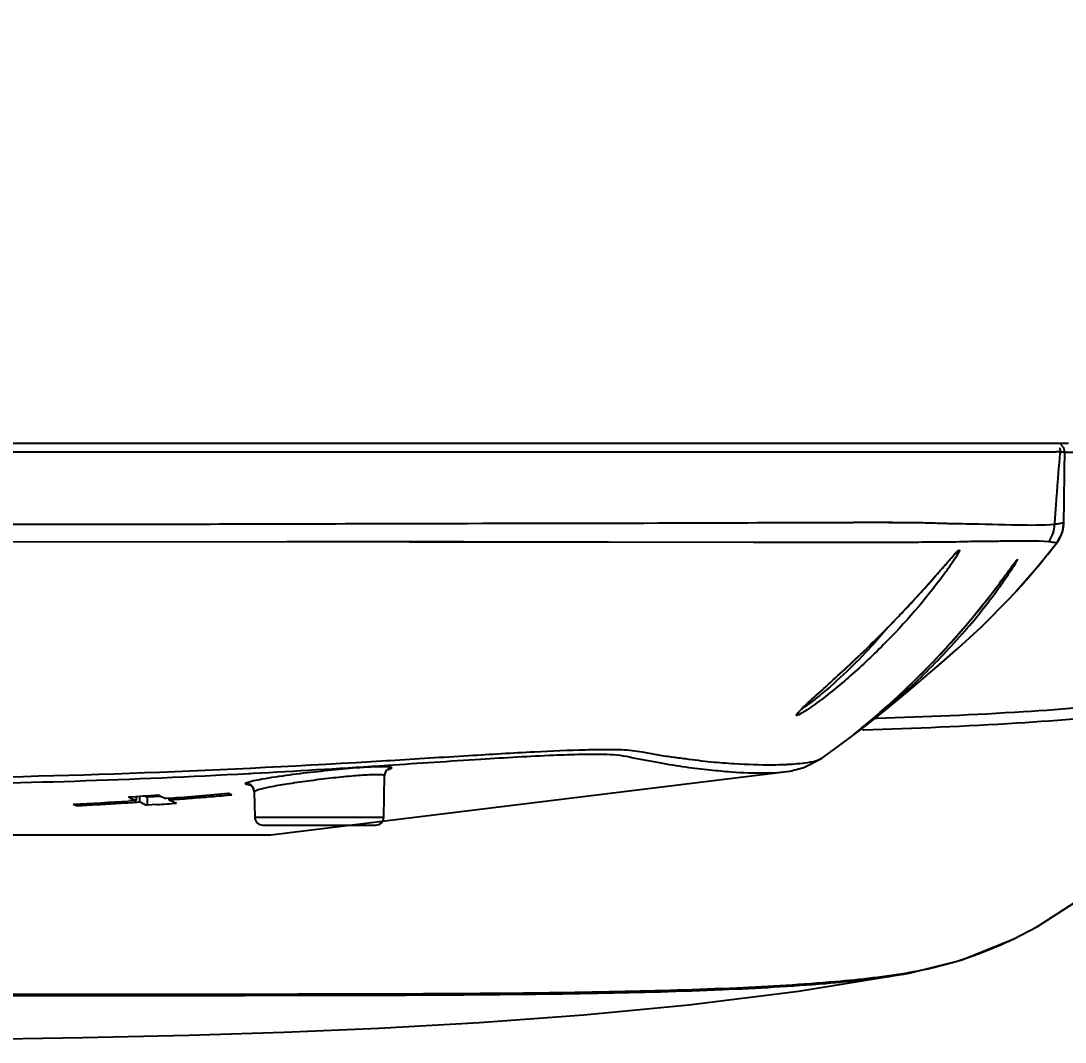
# Model space of a CAD drawing. Header units: millimetres. Extents: x 5828 to 6704, y 123 to 421.
# Drawn here: x 6423.175 to 6426.36, y 189.79 to 192.906 of the extents above; entities that cross this region are included whole.
import ezdxf

# ---------------------------------------------------------------- set-up
doc = ezdxf.new("R2010")
doc.units = ezdxf.units.MM
doc.layers.add('外形图', color=7, linetype='Continuous')
doc.layers.add('尺寸标注', color=7, linetype='Continuous')
doc.styles.add('微软雅黑', font='msyh.ttc', dxfattribs={"height": 1.5})
doc.dimstyles.new('尺寸标注_1_20比例', dxfattribs={"dimtxt": 1.5, "dimasz": 1.25, "dimexe": 0.5, "dimexo": 0.4, "dimgap": 0.5, "dimtad": 1, "dimdec": 1, "dimlfac": 20, "dimdsep": 46, "dimtxsty": '微软雅黑', "dimcen": 0.09, "dimadec": 0, "dimazin": 0, "dimtp": 0.01, "dimtm": 0.01, "dimtfac": 1, "dimtdec": 1, "dimtofl": 0, "dimtmove": 0, "dimatfit": 3, "dimfxl": 1, "dimtolj": 1, "dimarcsym": 0})

# ---------------------------------------------------------------- blocks, each defined once
blk = doc.blocks.new('*D806')
at = {"layer": 'Defpoints', "color": 0}
for p in [(6419.9348, 196.9649), (6419.9348, 195.7149), (6438.1534, 195.7149)]:
    blk.add_point(p, dxfattribs=at)
at = {"layer": '尺寸标注', "color": 0, "lineweight": -2}
for p, q in [((6438.1534, 198.2149), (6438.1534, 199.4649)), ((6420.3348, 196.9649), (6438.6534, 196.9649)), ((6420.3348, 195.7149), (6438.6534, 195.7149)), ((6438.1534, 194.4649), (6438.1534, 190.1465))]:
    blk.add_line(p, q, dxfattribs=at)
at = {"layer": '尺寸标注', "color": 0}
for points in [[(6437.9451, 198.2149), (6438.3618, 198.2149), (6438.1534, 196.9649)], [(6438.3618, 194.4649), (6437.9451, 194.4649), (6438.1534, 195.7149)]]:
    blk.add_solid(points, dxfattribs=at)
at = {"layer": '尺寸标注', "color": 0, "insert": (6436.8778, 191.6807), "char_height": 1.5, "attachment_point": 5, "rotation": 90, "style": '微软雅黑'}
blk.add_mtext('\\A1;25', dxfattribs=at)

msp = doc.modelspace()

# ---------------------------------------------------------------- linework, layer by layer
at = {"layer": '外形图', "color": 7, "linetype": 'Continuous'}
for p, q in [((6419.6894, 191.6174), (6426.371, 191.6174)), ((6419.6978, 191.5912), (6423.8227, 191.5911)), ((6423.8169, 191.5911), (6425.8233, 191.5911)), ((6423.8227, 191.5911), (6426.3302, 191.5912)), ((6425.8233, 191.5911), (6425.9763, 191.5911)), ((6426.2627, 191.5912), (6426.2827, 191.5912)), ((6426.3148, 191.5912), (6426.3302, 191.5912)), ((6426.3302, 191.5912), (6426.3334, 191.5911)), ((6426.3302, 191.5912), (6426.3336, 191.5911)), ((6426.3575, 191.5919), (6426.3593, 191.5919)), ((6426.3575, 191.5919), (6426.3593, 191.5919)), ((6426.3583, 191.5351), (6426.3593, 191.5919)), ((6427.8043, 191.5899), (6426.3593, 191.5899)), ((6426.3572, 191.4376), (6426.3583, 191.5351)), ((6426.3568, 191.3758), (6426.3572, 191.4376)), ((6425.6958, 191.3762), (6425.7142, 191.3763)), ((6425.8223, 191.3759), (6425.8637, 191.3757)), ((6426.3563, 191.3753), (6426.3568, 191.3753)), ((6422.7598, 191.3185), (6425.6213, 191.3161)), ((6425.41, 191.3161), (6425.7995, 191.3163)), ((6426.2016, 191.2462), (6426.2057, 191.2517)), ((6426.1903, 191.1439), (6426.2161, 191.1718)), ((6426.2112, 191.1665), (6426.2161, 191.1718)), ((6425.582, 190.8309), (6425.6612, 190.903)), ((6425.787, 190.7884), (6425.8016, 190.8012)), ((6425.8016, 190.8012), (6425.8177, 190.8155)), ((6425.7528, 190.7594), (6425.7625, 190.7676)), ((6425.7625, 190.7676), (6425.7739, 190.7772)), ((6425.7739, 190.7772), (6425.787, 190.7884)), ((6425.7807, 190.7785), (6425.7752, 190.7783)), ((6425.786, 190.7778), (6425.7805, 190.7776)), ((6425.7153, 190.7287), (6425.7307, 190.7412)), ((6425.7307, 190.7412), (6425.7405, 190.7492)), ((6425.7345, 190.7443), (6425.737, 190.7443)), ((6425.7405, 190.7492), (6425.7528, 190.7594)), ((6425.7424, 190.7432), (6425.7448, 190.7433)), ((6425.7136, 190.7273), (6425.7139, 190.7276)), ((6425.7139, 190.7276), (6425.7153, 190.7287)), ((6424.301, 190.6491), (6424.2901, 190.6485)), ((6425.6174, 190.656), (6425.6173, 190.656)), ((6423.8691, 190.6099), (6423.8743, 190.6102)), ((6423.8745, 190.6102), (6423.8837, 190.6107)), ((6423.9372, 190.4227), (6425.5198, 190.6173)), ((6424.2692, 190.6338), (6424.2825, 190.6347)), ((6424.2825, 190.6347), (6424.2937, 190.6354)), ((6425.5199, 190.6374), (6425.5192, 190.6373)), ((6425.5201, 190.6373), (6425.5194, 190.6373)), ((6425.5198, 190.6173), (6425.5206, 190.6175)), ((6424.2818, 190.477), (6424.284, 190.6032)), ((6423.8865, 190.5545), (6423.8879, 190.477)), ((6423.3443, 190.5163), (6423.3442, 190.512)), ((6423.5263, 190.5276), (6423.5038, 190.5261)), ((6423.5265, 190.538), (6423.5263, 190.5276)), ((6423.5287, 190.5226), (6423.5363, 190.5231)), ((6423.5366, 190.538), (6423.5363, 190.5231)), ((6423.5441, 190.5198), (6423.5363, 190.5231)), ((6423.5522, 190.5416), (6423.56, 190.5384)), ((6423.56, 190.5384), (6423.5597, 190.5132)), ((6423.5897, 190.5153), (6423.5597, 190.5132)), ((6423.56, 190.5384), (6423.6006, 190.5411)), ((6423.6263, 190.5346), (6423.6164, 190.5339)), ((6423.6263, 190.534), (6423.6264, 190.5294)), ((6423.6419, 190.5228), (6423.6497, 190.5196)), ((6423.8879, 190.477), (6424.2818, 190.477)), ((6423.9129, 190.4524), (6424.2568, 190.4524)), ((6422.3775, 190.4224), (6423.9372, 190.4227)), ((6426.2759, 190.143), (6426.6716, 190.4004)), ((6426.2042, 190.1055), (6426.2743, 190.1421)), ((6426.2759, 190.143), (6426.2743, 190.1421)), ((6426.2011, 190.1043), (6426.2068, 190.1068)), ((6426.2012, 190.1042), (6426.2068, 190.1068)), ((6425.8875, 190.0036), (6425.889, 190.0039)), ((6425.8875, 190.0036), (6425.8892, 190.0039)), ((6425.8886, 190.0016), (6425.8895, 190.0017))]:
    msp.add_line(p, q, dxfattribs=at)
for points in [[(6426.3593, 191.5918), (6426.3567, 191.6036), (6426.3475, 191.6137)], [(6426.3359, 191.3145), (6426.352, 191.3453), (6426.3568, 191.3753)], [(6423.9846, 191.3174), (6424.5252, 191.3174), (6425.41, 191.3161)], [(6426.2113, 191.1664), (6426.2744, 191.2384), (6426.3363, 191.3151)], [(6426.0048, 191.2579), (6426.0132, 191.2674), (6426.0202, 191.2751), (6426.0257, 191.2809), (6426.0294, 191.2846), (6426.0298, 191.285)], [(6425.6612, 190.903), (6425.6907, 190.9302), (6425.725, 190.9625), (6425.7591, 190.9953), (6425.7902, 191.0259), (6425.8182, 191.0542), (6425.8439, 191.0807), (6425.8675, 191.1054), (6425.889, 191.1283), (6425.9086, 191.1497), (6425.9266, 191.1695), (6425.9431, 191.1879), (6425.9581, 191.2048), (6426.0048, 191.2579)], [(6426.1398, 191.1635), (6426.1503, 191.1772), (6426.1599, 191.1899), (6426.1688, 191.2017), (6426.2016, 191.2462)], [(6426.2057, 191.2517), (6426.2089, 191.2559), (6426.2111, 191.2586), (6426.2113, 191.2588)], [(6425.8177, 190.8155), (6425.8263, 190.8232), (6425.8353, 190.8314), (6425.8445, 190.8399), (6425.8542, 190.8488), (6425.8641, 190.8581), (6425.8744, 190.8678), (6425.885, 190.878), (6425.896, 190.8886), (6425.9073, 190.8998), (6425.919, 190.9114), (6425.9311, 190.9235), (6425.9436, 190.9363), (6425.9564, 190.9496), (6425.9696, 190.9635), (6425.9832, 190.978), (6425.997, 190.993), (6426.0113, 191.0088), (6426.0261, 191.0254), (6426.0416, 191.0431), (6426.0577, 191.0619), (6426.0737, 191.0808), (6426.0889, 191.0993), (6426.1031, 191.1168), (6426.1163, 191.1333), (6426.1285, 191.1489), (6426.1398, 191.1635)], [(6425.9637, 190.9314), (6425.9691, 190.9359), (6425.984, 190.9486), (6426.034, 190.9919), (6426.1053, 191.0579), (6426.1903, 191.1439)], [(6425.7734, 190.7727), (6425.8091, 190.8011), (6425.8437, 190.8293), (6425.8743, 190.8548), (6425.9002, 190.8767), (6425.9637, 190.9314)], [(6425.5476, 190.7973), (6425.5481, 190.7979), (6425.5521, 190.8023), (6425.5591, 190.8094), (6425.5691, 190.8189), (6425.582, 190.8309)], [(6425.6174, 190.656), (6425.6619, 190.6881), (6425.7001, 190.7164), (6425.7369, 190.7443), (6425.7734, 190.7727)], [(6425.5206, 190.6175), (6425.5634, 190.6286), (6425.6174, 190.656)], [(6424.284, 190.6032), (6424.2894, 190.6178), (6424.2936, 190.6217)], [(6423.8763, 190.5753), (6423.8722, 190.5758), (6423.8729, 190.5754), (6423.881, 190.5694), (6423.8865, 190.5545)], [(6425.8884, 190.0015), (6426.0433, 190.0408), (6426.2042, 190.1055)], [(6419.5557, 189.9498), (6419.917, 189.8976), (6420.2878, 189.8575), (6420.6379, 189.8302), (6420.9587, 189.8125), (6421.2563, 189.8014), (6421.5576, 189.7944), (6421.8668, 189.7908), (6422.1983, 189.7903), (6422.5841, 189.793), (6422.9979, 189.7981), (6423.3637, 189.8044), (6423.6874, 189.8119), (6423.9773, 189.8208), (6424.2668, 189.8329), (6424.5734, 189.85), (6424.8916, 189.8734), (6425.2125, 189.9043), (6425.5472, 189.9462), (6425.8895, 190.0017)]]:
    msp.add_lwpolyline(points, dxfattribs=at)
for centre, radius, start, end in [((6426.3209, 190.4798), 1.1114, 88.716, 89.3542), ((6425.7179, 174.4102), 16.9661, 89.85892, 90.01271), ((6425.7063, 170.2176), 21.1587, 89.65593, 89.8553), ((6426.2563, 191.3755), 0.1, 353.829, 359.9073), ((6426.2563, 191.3755), 0.1, 338.9788, 345.7391), ((6426.2561, 191.3755), 0.1002, 345.7546, 353.8351), ((6424.5422, 192.6919), 2.2613, 319.3664, 322.4831), ((6426.2567, 191.3752), 0.0995, 322.6423, 324.9326), ((6426.2559, 191.3757), 0.1005, 324.9506, 338.9433), ((6428.3404, 189.1996), 3.1133, 138.5205, 138.6768), ((6426.5496, 190.9942), 0.4297, 142.5749, 142.8159), ((6425.9501, 191.4083), 0.3028, 328.7403, 329.7324), ((6419.9807, 196.4808), 7.9727, 318.60137, 318.80649), ((6424.5539, 192.682), 2.2459, 317.7437, 319.3648), ((6427.8067, 188.4023), 3.2936, 132.3502, 132.4886), ((6421.965, 225.7815), 35.2231, 273.12257, 273.75067), ((6424.3089, 190.6028), 0.025, 97.17, 178.9615), ((6422.7273, 202.3586), 11.8456, 273.75451, 274.19114), ((6424.0282, 191.4479), 1.0025, 244.2733, 245.7441), ((6422.7465, 202.3507), 11.8488, 274.25821, 275.14216), ((6422.7547, 202.3471), 11.8498, 274.83989, 275.15053), ((6424.2176, 191.4637), 1.0015, 245.8876, 246.5129), ((6423.8617, 190.5541), 0.0248, 36.3091, 62.8567), ((6422.7466, 202.3488), 11.847, 272.84323, 273.66445), ((6423.753, 191.4378), 1.0121, 245.5564, 246.1768), ((6422.7548, 202.3447), 11.8474, 272.85164, 273.1618), ((6422.7548, 202.345), 11.8477, 273.16181, 273.47197), ((6422.7548, 202.3454), 11.848, 273.47197, 273.74525), ((6423.9401, 191.444), 1.0055, 244.2299, 245.6979), ((6423.9425, 191.4486), 1.0107, 246.7838, 247.7407), ((6422.7739, 202.3375), 11.8504, 273.94719, 274.23817), ((6422.7547, 202.3463), 11.849, 274.21861, 274.52925), ((6424.0311, 191.4548), 1.01, 246.3787, 247.3373), ((6422.7547, 202.3466), 11.8493, 274.52925, 274.83989), ((6423.9129, 190.4774), 0.025, 181, 270), ((6424.2568, 190.4774), 0.025, 270, 359), ((6425.7016, 191.1001), 1.1124, 286.4381, 289.051), ((6425.7208, 191.0367), 1.0461, 282.943, 286.4112), ((6425.6184, 191.4761), 1.4991, 279.5852, 280.3798)]:
    msp.add_arc(centre, radius, start, end, dxfattribs=at)
for points in [[(6426.3429, 191.6042), (6426.345, 191.6002), (6426.346, 191.5954), (6426.3457, 191.5909)], [(6426.3457, 191.5909), (6426.3497, 191.5906), (6426.3536, 191.5917), (6426.3575, 191.5919)], [(6426.3111, 191.3183), (6426.3216, 191.3334), (6426.3279, 191.3522), (6426.3287, 191.3706)], [(6426.0383, 191.2913), (6426.0357, 191.2879), (6426.0322, 191.2851), (6426.0282, 191.2834)], [(6425.5404, 190.7881), (6425.5441, 190.791), (6425.5472, 190.7951), (6425.5488, 190.7995)], [(6423.873, 190.5762), (6423.8689, 190.5783), (6423.8639, 190.5793), (6423.8593, 190.5789)], [(6423.8865, 190.5545), (6423.8864, 190.5595), (6423.8847, 190.5647), (6423.8817, 190.5688)]]:
    msp.add_open_spline(points, degree=3, dxfattribs=at)
for points, knots in [([(6426.3287, 191.3706), (6426.33, 191.3898), (6426.3352, 191.4632), (6426.3411, 191.5367), (6426.3457, 191.5909)], [0, 0, 0, 0, 0.260537, 1, 1, 1, 1]), ([(6422.6592, 191.3706), (6422.9777, 191.3707), (6423.5889, 191.3702), (6424.439, 191.3734), (6425.1328, 191.3739), (6425.5337, 191.376), (6425.6958, 191.3762)], [0, 0, 0, 0, 0.314611, 0.603843, 0.839916, 1, 1, 1, 1]), ([(6425.8637, 191.3757), (6425.8714, 191.3757), (6425.8945, 191.3756), (6425.9176, 191.3756), (6425.933, 191.3753)], [0, 0, 0, 0, 0.335858, 1, 1, 1, 1]), ([(6425.933, 191.3753), (6425.9496, 191.375), (6425.9716, 191.3742), (6425.9935, 191.3735), (6425.9988, 191.3733)], [0, 0, 0, 0, 0.757208, 1, 1, 1, 1]), ([(6425.9988, 191.3733), (6426.0043, 191.3732), (6426.0242, 191.3726), (6426.0441, 191.3724), (6426.0585, 191.3721)], [0, 0, 0, 0, 0.274643, 1, 1, 1, 1]), ([(6426.3287, 191.3706), (6426.3336, 191.3717), (6426.3412, 191.3726), (6426.3503, 191.374), (6426.3545, 191.3755), (6426.3563, 191.3753)], [0, 0, 0, 0, 0.53668, 0.811592, 1, 1, 1, 1]), ([(6426.0585, 191.3721), (6426.1114, 191.3712), (6426.2013, 191.3686), (6426.2916, 191.3675), (6426.3287, 191.3706)], [0, 0, 0, 0, 0.586815, 1, 1, 1, 1]), ([(6425.7995, 191.3163), (6425.8121, 191.3163), (6425.8466, 191.3164), (6425.8811, 191.3155), (6425.903, 191.3159)], [0, 0, 0, 0, 0.363322, 1, 1, 1, 1]), ([(6425.903, 191.3159), (6425.9168, 191.3161), (6425.9431, 191.3176), (6425.9694, 191.3172), (6425.9819, 191.3171)], [0, 0, 0, 0, 0.524523, 1, 1, 1, 1]), ([(6425.9819, 191.3171), (6425.9914, 191.3169), (6426.0251, 191.3166), (6426.0588, 191.3185), (6426.0831, 191.3184)], [0, 0, 0, 0, 0.280706, 1, 1, 1, 1]), ([(6426.0831, 191.3184), (6426.0887, 191.3184), (6426.1092, 191.3183), (6426.1296, 191.3188), (6426.1444, 191.3191)], [0, 0, 0, 0, 0.276686, 1, 1, 1, 1]), ([(6426.1444, 191.3191), (6426.1602, 191.3195), (6426.2158, 191.3196), (6426.2714, 191.3205), (6426.3111, 191.3183)], [0, 0, 0, 0, 0.284576, 1, 1, 1, 1]), ([(6426.3111, 191.3183), (6426.3133, 191.3178), (6426.3214, 191.3164), (6426.3297, 191.3149), (6426.3357, 191.3149)], [0, 0, 0, 0, 0.268826, 1, 1, 1, 1]), ([(6426.3357, 191.3148), (6426.3358, 191.3149), (6426.336, 191.3149), (6426.3362, 191.315), (6426.3362, 191.3151)], [0, 0, 0, 0, 0.594349, 1, 1, 1, 1]), ([(6426.0383, 191.2913), (6426.0383, 191.2902), (6426.0369, 191.2871), (6426.0324, 191.2782), (6426.0224, 191.2626), (6426.007, 191.2398), (6425.9949, 191.223), (6425.9882, 191.214)], [0, 0, 0, 0, 0.036686, 0.105464, 0.328039, 0.635913, 1, 1, 1, 1]), ([(6426.008, 191.2617), (6426.0098, 191.2637), (6426.016, 191.2707), (6426.0222, 191.2776), (6426.0269, 191.2824)], [0, 0, 0, 0, 0.287814, 1, 1, 1, 1]), ([(6426.0269, 191.2824), (6426.0295, 191.2852), (6426.0306, 191.2876), (6426.0382, 191.2924), (6426.0383, 191.2913)], [0, 0, 0, 0, 0.783947, 1, 1, 1, 1]), ([(6425.9801, 191.2299), (6425.9821, 191.2321), (6425.9895, 191.2406), (6425.9969, 191.2491), (6426.0024, 191.2553)], [0, 0, 0, 0, 0.263651, 1, 1, 1, 1]), ([(6426.1848, 191.2235), (6426.187, 191.2265), (6426.1945, 191.2366), (6426.2019, 191.2468), (6426.2073, 191.2539)], [0, 0, 0, 0, 0.294896, 1, 1, 1, 1]), ([(6426.1891, 191.2204), (6426.1911, 191.2234), (6426.1978, 191.2335), (6426.2044, 191.2438), (6426.2089, 191.2512)], [0, 0, 0, 0, 0.291036, 1, 1, 1, 1]), ([(6426.2084, 191.2553), (6426.2101, 191.2575), (6426.2112, 191.2584), (6426.2155, 191.2643), (6426.2156, 191.2635)], [0, 0, 0, 0, 0.767913, 1, 1, 1, 1]), ([(6426.2115, 191.2557), (6426.2126, 191.2574), (6426.2138, 191.26), (6426.2155, 191.2626), (6426.2156, 191.2635)], [0, 0, 0, 0, 0.691251, 1, 1, 1, 1]), ([(6425.9882, 191.214), (6425.9332, 191.1393), (6425.8393, 191.0315), (6425.704, 190.9045), (6425.6319, 190.846), (6425.5968, 190.8208)], [0, 0, 0, 0, 0.500284, 0.767211, 1, 1, 1, 1]), ([(6426.1406, 191.1646), (6426.1447, 191.1698), (6426.1595, 191.1893), (6426.1742, 191.209), (6426.1848, 191.2235)], [0, 0, 0, 0, 0.269922, 1, 1, 1, 1]), ([(6426.1576, 191.1752), (6426.1605, 191.1792), (6426.1712, 191.1941), (6426.1816, 191.2092), (6426.1891, 191.2204)], [0, 0, 0, 0, 0.267414, 1, 1, 1, 1]), ([(6425.8314, 191.0677), (6425.843, 191.0797), (6425.8872, 191.1258), (6425.9301, 191.1731), (6425.9613, 191.2085)], [0, 0, 0, 0, 0.262213, 1, 1, 1, 1]), ([(6425.7123, 190.7262), (6425.7122, 190.7258), (6425.7152, 190.7286), (6425.7173, 190.7296), (6425.7238, 190.7349), (6425.735, 190.7434), (6425.754, 190.7585), (6425.7802, 190.7795), (6425.8105, 190.8047), (6425.8554, 190.8433), (6425.9134, 190.8962), (6425.9815, 190.964), (6426.0654, 191.0554), (6426.1229, 191.127), (6426.1576, 191.1752)], [0, 0, 0, 0, 0.002249, 0.009254, 0.020764, 0.036486, 0.078911, 0.133154, 0.196059, 0.265016, 0.4133, 0.566833, 0.719122, 1, 1, 1, 1]), ([(6425.7215, 190.7338), (6425.75, 190.7568), (6425.9034, 190.886), (6426.0408, 191.0346), (6426.1406, 191.1646)], [0, 0, 0, 0, 0.182842, 1, 1, 1, 1]), ([(6425.5879, 190.8364), (6425.6264, 190.8715), (6425.7097, 190.9464), (6425.7897, 191.0248), (6425.8314, 191.0677)], [0, 0, 0, 0, 0.465511, 1, 1, 1, 1]), ([(6425.8197, 191.0554), (6425.8032, 191.0359), (6425.7384, 190.9625), (6425.668, 190.8937), (6425.6121, 190.848)], [0, 0, 0, 0, 0.262024, 1, 1, 1, 1]), ([(6427.1128, 190.9308), (6427.0457, 190.9047), (6426.8781, 190.863), (6426.5835, 190.8241), (6426.21, 190.7936), (6425.9353, 190.7826), (6425.786, 190.7778)], [0, 0, 0, 0, 0.161261, 0.384322, 0.665476, 1, 1, 1, 1]), ([(6425.7448, 190.7433), (6425.9014, 190.7482), (6426.1886, 190.7601), (6426.5301, 190.7871), (6426.7617, 190.8177), (6426.9343, 190.8483), (6427.0516, 190.8803), (6427.1183, 190.9093)], [0, 0, 0, 0, 0.338482, 0.620933, 0.739628, 0.842798, 1, 1, 1, 1]), ([(6425.6121, 190.848), (6425.6017, 190.8395), (6425.5841, 190.8258), (6425.566, 190.8128), (6425.5583, 190.8086)], [0, 0, 0, 0, 0.605339, 1, 1, 1, 1]), ([(6425.546, 190.7963), (6425.5467, 190.797), (6425.5499, 190.8005), (6425.5532, 190.8039), (6425.5558, 190.8065)], [0, 0, 0, 0, 0.212229, 1, 1, 1, 1]), ([(6425.5968, 190.8208), (6425.5926, 190.8178), (6425.5786, 190.8079), (6425.5643, 190.7984), (6425.554, 190.7926)], [0, 0, 0, 0, 0.305643, 1, 1, 1, 1]), ([(6425.5558, 190.8065), (6425.5577, 190.8083), (6425.5663, 190.8166), (6425.5751, 190.8247), (6425.582, 190.831)], [0, 0, 0, 0, 0.214812, 1, 1, 1, 1]), ([(6425.554, 190.7926), (6425.552, 190.7915), (6425.5483, 190.7897), (6425.545, 190.7877), (6425.5403, 190.787), (6425.5404, 190.7881)], [0, 0, 0, 0, 0.452993, 0.766891, 1, 1, 1, 1]), ([(6425.5404, 190.7881), (6425.5405, 190.7893), (6425.5425, 190.7922), (6425.5445, 190.7947), (6425.546, 190.7963)], [0, 0, 0, 0, 0.344018, 1, 1, 1, 1]), ([(6425.7123, 190.7262), (6425.7122, 190.7265), (6425.7137, 190.727), (6425.7148, 190.7285), (6425.718, 190.7308), (6425.7202, 190.7327), (6425.7215, 190.7338)], [0, 0, 0, 0, 0.066173, 0.258293, 0.571284, 1, 1, 1, 1]), ([(6425.4681, 190.6357), (6425.4293, 190.6352), (6425.3666, 190.6382), (6425.2781, 190.6442), (6425.2143, 190.6526), (6425.1591, 190.6602), (6425.1148, 190.6656), (6425.0647, 190.6773), (6425.0124, 190.6824), (6424.9545, 190.6827), (6424.8657, 190.6812), (6424.7264, 190.6749), (6424.5277, 190.6632), (6424.381, 190.654), (6424.301, 190.6491)], [0, 0, 0, 0, 0.099538, 0.160516, 0.227269, 0.264295, 0.303412, 0.341526, 0.395813, 0.437706, 0.489812, 0.623444, 0.794762, 1, 1, 1, 1]), ([(6424.2901, 190.6485), (6423.7982, 190.6186), (6422.8126, 190.5775), (6421.826, 190.6047), (6421.334, 190.6367)], [0, 0, 0, 0, 0.499838, 1, 1, 1, 1]), ([(6424.2937, 190.6354), (6424.3885, 190.6415), (6424.5572, 190.6528), (6424.7543, 190.6648), (6424.8791, 190.6691), (6424.9564, 190.6699), (6425.0055, 190.6664), (6425.0314, 190.6607)], [0, 0, 0, 0, 0.385545, 0.686153, 0.801545, 0.892454, 1, 1, 1, 1]), ([(6425.0314, 190.6607), (6425.0613, 190.654), (6425.1184, 190.6435), (6425.2003, 190.6296), (6425.2739, 190.6213), (6425.355, 190.6134), (6425.4359, 190.6103), (6425.4957, 190.6129), (6425.5198, 190.6173)], [0, 0, 0, 0, 0.186888, 0.353599, 0.50629, 0.637717, 0.850241, 1, 1, 1, 1]), ([(6425.6174, 190.656), (6425.6073, 190.6489), (6425.5734, 190.6419), (6425.5409, 190.6385), (6425.5201, 190.6373)], [0, 0, 0, 0, 0.371856, 1, 1, 1, 1]), ([(6421.7494, 190.5993), (6422.1023, 190.5817), (6422.8095, 190.567), (6423.5162, 190.5909), (6423.8691, 190.6099)], [0, 0, 0, 0, 0.500009, 1, 1, 1, 1]), ([(6423.91, 190.5932), (6423.9662, 190.6033), (6424.0802, 190.6169), (6424.1945, 190.6286), (6424.2521, 190.6309)], [0, 0, 0, 0, 0.497742, 1, 1, 1, 1]), ([(6424.2521, 190.6309), (6424.2597, 190.6313), (6424.2728, 190.6317), (6424.2904, 190.6313), (6424.2994, 190.6307), (6424.3058, 190.6289), (6424.3058, 190.6275)], [0, 0, 0, 0, 0.421721, 0.732569, 0.923784, 1, 1, 1, 1]), ([(6424.3058, 190.6275), (6424.3058, 190.626), (6424.3, 190.6233), (6424.296, 190.6218), (6424.2926, 190.6207)], [0, 0, 0, 0, 0.300081, 1, 1, 1, 1]), ([(6425.5194, 190.6373), (6425.5155, 190.6371), (6425.4984, 190.6362), (6425.4813, 190.6358), (6425.4681, 190.6357)], [0, 0, 0, 0, 0.232185, 1, 1, 1, 1]), ([(6423.8593, 190.5789), (6423.8593, 190.5808), (6423.868, 190.5836), (6423.8732, 190.5854), (6423.8778, 190.5866)], [0, 0, 0, 0, 0.287096, 1, 1, 1, 1]), ([(6423.8733, 190.5751), (6423.8698, 190.5754), (6423.8659, 190.5758), (6423.8593, 190.5775), (6423.8593, 190.5789)], [0, 0, 0, 0, 0.714302, 1, 1, 1, 1]), ([(6423.8778, 190.5866), (6423.8801, 190.5871), (6423.8907, 190.5896), (6423.9015, 190.5917), (6423.91, 190.5932)], [0, 0, 0, 0, 0.208292, 1, 1, 1, 1]), ([(6423.8988, 190.5609), (6423.9102, 190.5645), (6423.9393, 190.5706), (6423.99, 190.5793), (6424.052, 190.5882), (6424.1181, 190.5964), (6424.1802, 190.6029), (6424.2264, 190.6063), (6424.2554, 190.6074), (6424.2705, 190.607), (6424.2786, 190.6064), (6424.284, 190.6045), (6424.284, 190.6032)], [0, 0, 0, 0, 0.09143, 0.228835, 0.396199, 0.574089, 0.741479, 0.878075, 0.92934, 0.967109, 0.99038, 1, 1, 1, 1]), ([(6423.8865, 190.5545), (6423.8865, 190.5559), (6423.8919, 190.5586), (6423.8957, 190.56), (6423.8988, 190.5609)], [0, 0, 0, 0, 0.301903, 1, 1, 1, 1]), ([(6426.0647, 190.0486), (6426.0768, 190.0528), (6426.123, 190.0695), (6426.1683, 190.0886), (6426.2012, 190.1042)], [0, 0, 0, 0, 0.260258, 1, 1, 1, 1]), ([(6419.5922, 189.9498), (6419.6458, 189.9455), (6419.7789, 189.9412), (6420.0146, 189.9385), (6420.3203, 189.9379), (6420.844, 189.9377), (6421.6037, 189.9377), (6422.5861, 189.937), (6423.4365, 189.9367), (6424.1026, 189.9371), (6424.5619, 189.9385), (6424.9771, 189.9434), (6425.3382, 189.9537), (6425.6359, 189.9713), (6425.812, 189.9905), (6425.8875, 190.0036)], [0, 0, 0, 0, 0.02562, 0.063364, 0.112304, 0.171226, 0.312867, 0.474171, 0.639182, 0.717946, 0.79146, 0.857956, 0.915712, 0.96351, 1, 1, 1, 1]), ([(6425.8892, 190.0039), (6425.8951, 190.0049), (6425.9171, 190.0089), (6425.9391, 190.0134), (6425.9551, 190.0171)], [0, 0, 0, 0, 0.264917, 1, 1, 1, 1]), ([(6419.5558, 189.9498), (6419.5727, 189.947), (6419.6139, 189.9429), (6419.724, 189.9368), (6419.9119, 189.9336), (6420.1936, 189.9324), (6420.5449, 189.9325), (6420.9564, 189.9327), (6421.5928, 189.9333), (6422.4471, 189.9331), (6423.3178, 189.9327), (6424.0062, 189.9331), (6424.4839, 189.9342), (6424.9168, 189.9385), (6425.2939, 189.9482), (6425.605, 189.9654), (6425.7891, 189.9846), (6425.868, 189.9979)], [0, 0, 0, 0, 0.00816, 0.019649, 0.052374, 0.09738, 0.153492, 0.219258, 0.292877, 0.455789, 0.625069, 0.706513, 0.782809, 0.85199, 0.912175, 0.96198, 1, 1, 1, 1])]:
    msp.add_open_spline(points, degree=3, knots=knots, dxfattribs=at)

# ---------------------------------------------------------------- dimensions: what is measured, and where the dimension line sits
at = {"layer": '尺寸标注'}
dim = msp.add_linear_dim(base=(6438.1534, 195.7149), p1=(6419.9348, 196.9649), p2=(6419.9348, 195.7149), angle=90, dimstyle='尺寸标注_1_20比例', dxfattribs=at)
dim.commit()
dim.dimension.update_dxf_attribs({"geometry": '*D806', "text_midpoint": (6436.8778, 191.6807)})

doc.saveas('drawing.dxf')
